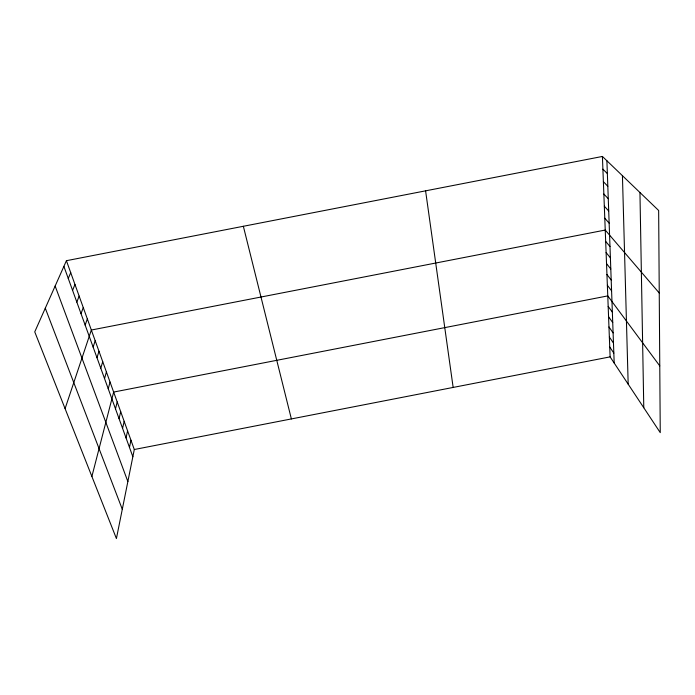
<?xml version="1.0" encoding="UTF-8"?>
<svg xmlns="http://www.w3.org/2000/svg" width="695" height="695" viewBox="0 0 695 695"><rect width="100%" height="100%" fill="white"/><g stroke="black" fill="none" stroke-linecap="round" stroke-linejoin="round"><path stroke-width="1.04" d="M66.416 260.695L134.3 449.509L116.413 538.547L34.75 331.871L66.416 260.695L602.409 156.453L658.651 210.489L660.25 432.629L610.114 356.874L602.409 156.453M129.47 447.398L130.964 440.23M126.038 437.937L127.593 430.839M122.572 428.363L124.17 421.326M119.053 418.659L120.704 411.701M115.5 408.834L117.203 401.945M91.888 476.466L113.65 392.067L607.769 295.905L659.772 365.9M108.238 388.8L110.053 382.059M104.537 378.584L106.405 371.929M100.784 368.237L102.712 361.661M96.987 357.743L98.977 351.253M93.139 347.118L95.18 340.715M65.087 408.643L91.34 330.029L605.241 230.054L659.251 293.003M85.155 325.095L87.335 318.875M81.02 313.68L83.261 307.564M76.832 302.108L79.143 296.096M72.575 290.371L74.956 284.464M68.258 278.46L70.716 272.666M134.3 449.509L610.114 356.874M602.895 169.154L607.361 173.602M603.382 181.682L607.821 186.26M603.851 194.027L608.264 198.727M604.32 206.198L608.707 211.028M604.78 218.213L609.15 223.147M605.675 241.391L609.993 246.551M606.11 252.58L610.401 257.845M606.535 263.622L610.801 268.991M606.952 274.525L611.192 279.989M607.361 285.28L611.583 290.84M608.177 306.391L612.356 312.133M608.577 316.738L612.729 322.576M608.968 326.963L613.103 332.879M609.359 337.058L613.468 343.052M609.741 347.031L613.833 353.103M45.279 308.198L122.294 509.296M55.14 286.027L127.863 481.566M63.888 266.376L132.849 456.737M243.354 226.283L291.37 418.929M425.592 190.847L453.149 387.436M606.9 160.771L614.189 363.025M622.433 175.687L628.176 384.161M639.947 192.524L643.779 407.748"/></g></svg>
